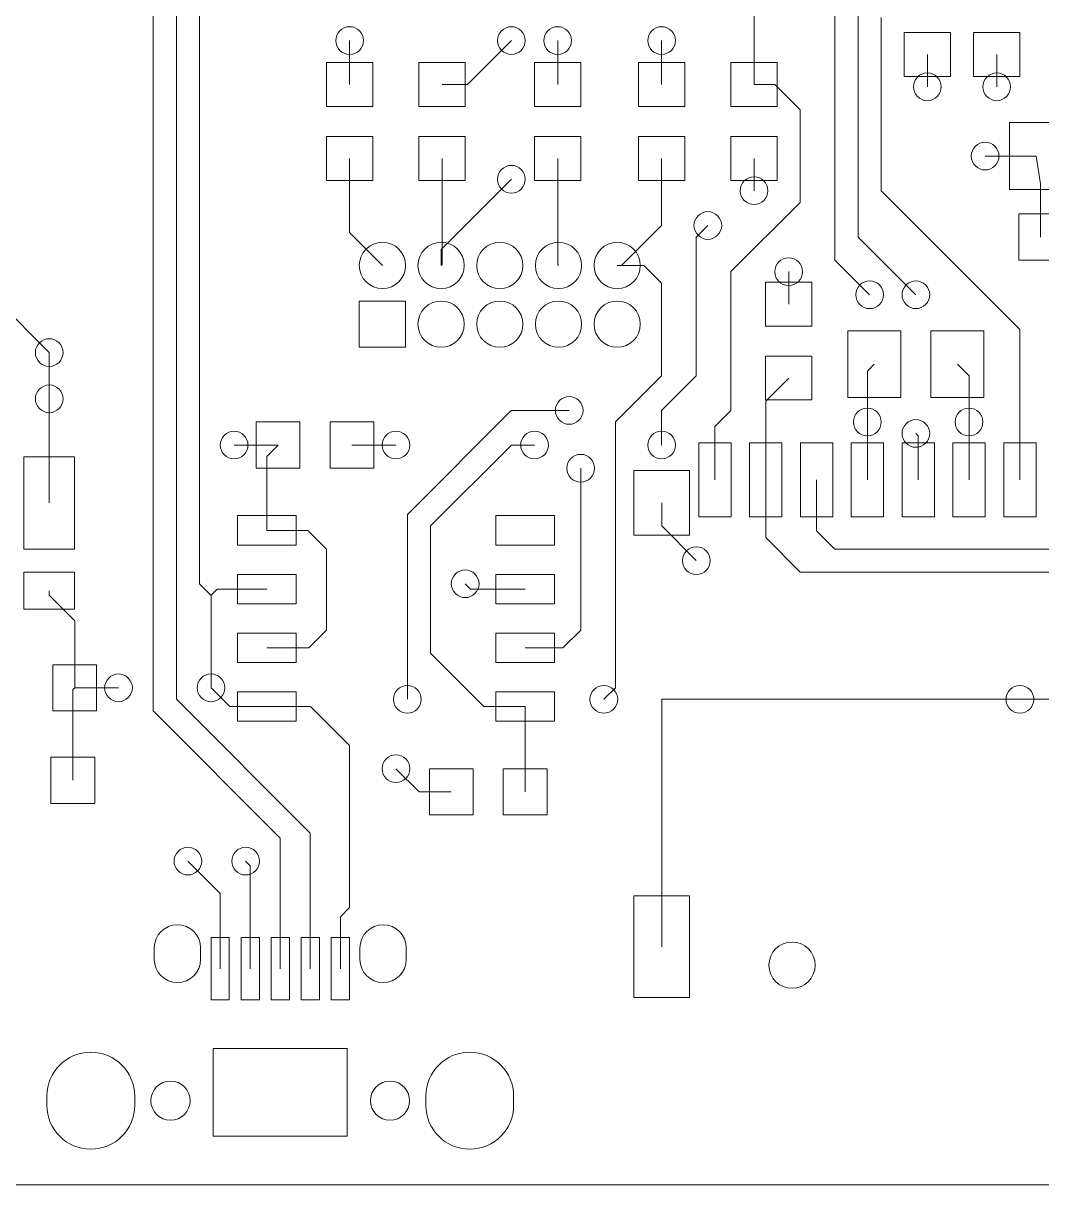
# Model space of a CAD drawing. Header units: millimetres. Extents: x 51948 to 52048, y 44936 to 45059.
# Drawn here: x 51989.82 to 52011.86, y 44935.82 to 44960.94 of the extents above; entities that cross this region are included whole.
import ezdxf

# ---------------------------------------------------------------- set-up
doc = ezdxf.new("R2010")
doc.units = ezdxf.units.MM
doc.layers.get('0').update_dxf_attribs({"linetype": 'CONTINUOUS', "lineweight": 0})

msp = doc.modelspace()

# ---------------------------------------------------------------- linework, layer by layer
for p, q in [((51993.62968, 44948.819), (51993.62968, 44969.3168)), ((51993.13184, 44946.31964), (51993.13184, 44966.3196)), ((51992.63146, 44946.06818), (51992.63146, 44966.06814)), ((52007.38124, 44964.32062), (52007.38124, 44955.81924)), ((52007.88416, 44956.31708), (52007.88416, 44963.40368)), ((52005.63118, 44959.61908), (52005.63118, 44962.07018)), ((52008.382, 44957.32038), (52008.382, 44961.06942)), ((52009.8806, 44960.7443), (52008.87984, 44960.7443)), ((52008.87984, 44960.7443), (52008.87984, 44959.79434)), ((52009.8806, 44959.79434), (52009.8806, 44960.7443)), ((52011.38174, 44960.7443), (52010.38098, 44960.7443)), ((52010.38098, 44960.7443), (52010.38098, 44959.79434)), ((52011.38174, 44959.79434), (52011.38174, 44960.7443)), ((51996.88088, 44959.61908), (51996.88088, 44960.56904)), ((51999.43104, 44959.61908), (52000.381, 44960.56904)), ((52001.38176, 44959.61908), (52001.38176, 44960.56904)), ((52003.62966, 44959.61908), (52003.62966, 44960.56904)), ((52009.38022, 44960.26932), (52009.38022, 44959.56828)), ((52010.88136, 44960.26932), (52010.88136, 44959.56828)), ((51997.38126, 44960.09406), (51996.3805, 44960.09406)), ((51996.3805, 44960.09406), (51996.3805, 44959.1441)), ((51997.38126, 44959.1441), (51997.38126, 44960.09406)), ((51999.38024, 44960.09406), (51998.37948, 44960.09406)), ((51998.37948, 44960.09406), (51998.37948, 44959.1441)), ((51999.38024, 44959.1441), (51999.38024, 44960.09406)), ((52001.88214, 44960.09406), (52000.88138, 44960.09406)), ((52000.88138, 44960.09406), (52000.88138, 44959.1441)), ((52001.88214, 44959.1441), (52001.88214, 44960.09406)), ((52004.13004, 44960.09406), (52003.12928, 44960.09406)), ((52003.12928, 44960.09406), (52003.12928, 44959.1441)), ((52004.13004, 44959.1441), (52004.13004, 44960.09406)), ((52006.13156, 44960.09406), (52005.1308, 44960.09406)), ((52005.1308, 44960.09406), (52005.1308, 44959.1441)), ((52006.13156, 44959.1441), (52006.13156, 44960.09406)), ((52008.87984, 44959.79434), (52009.8806, 44959.79434)), ((52010.38098, 44959.79434), (52011.38174, 44959.79434)), ((51998.87986, 44959.61908), (51999.43104, 44959.61908)), ((52006.08076, 44959.61908), (52005.63118, 44959.61908)), ((52006.6294, 44959.07044), (52006.08076, 44959.61908)), ((51996.3805, 44959.1441), (51997.38126, 44959.1441)), ((51998.37948, 44959.1441), (51999.38024, 44959.1441)), ((52000.88138, 44959.1441), (52001.88214, 44959.1441)), ((52003.12928, 44959.1441), (52004.13004, 44959.1441)), ((52005.1308, 44959.1441), (52006.13156, 44959.1441)), ((52006.6294, 44957.06892), (52006.6294, 44959.07044)), ((52012.3063, 44958.79358), (52011.15822, 44958.79358)), ((52011.15822, 44958.79358), (52011.15822, 44957.34578)), ((51997.38126, 44958.49386), (51996.3805, 44958.49386)), ((51996.3805, 44958.49386), (51996.3805, 44957.5439)), ((51997.38126, 44957.5439), (51997.38126, 44958.49386)), ((51999.38024, 44958.49386), (51998.37948, 44958.49386)), ((51998.37948, 44958.49386), (51998.37948, 44957.5439)), ((51999.38024, 44957.5439), (51999.38024, 44958.49386)), ((52001.88214, 44958.49386), (52000.88138, 44958.49386)), ((52000.88138, 44958.49386), (52000.88138, 44957.5439)), ((52001.88214, 44957.5439), (52001.88214, 44958.49386)), ((52004.13004, 44958.49386), (52003.12928, 44958.49386)), ((52003.12928, 44958.49386), (52003.12928, 44957.5439)), ((52004.13004, 44957.5439), (52004.13004, 44958.49386)), ((52006.13156, 44958.49386), (52005.1308, 44958.49386)), ((52005.1308, 44958.49386), (52005.1308, 44957.5439)), ((52006.13156, 44957.5439), (52006.13156, 44958.49386)), ((51996.88088, 44958.01888), (51996.88088, 44956.4136)), ((51998.87986, 44958.01888), (51998.87986, 44955.72526)), ((52001.38176, 44958.01888), (52001.38176, 44955.72272)), ((52003.62966, 44956.56854), (52003.62966, 44958.01888)), ((52005.63118, 44958.01888), (52005.63118, 44957.32038)), ((52010.6299, 44958.06968), (52011.73226, 44958.06968)), ((52011.83132, 44957.47024), (52011.73226, 44958.06968)), ((51996.3805, 44957.5439), (51997.38126, 44957.5439)), ((51998.37948, 44957.5439), (51999.38024, 44957.5439)), ((51998.85954, 44956.04784), (52000.381, 44957.5693)), ((52000.88138, 44957.5439), (52001.88214, 44957.5439)), ((52003.12928, 44957.5439), (52004.13004, 44957.5439)), ((52005.1308, 44957.5439), (52006.13156, 44957.5439)), ((52011.83132, 44956.31962), (52011.83132, 44957.47024)), ((52011.38174, 44954.32064), (52008.382, 44957.32038)), ((52011.15822, 44957.34578), (52012.3063, 44957.34578)), ((52005.1308, 44955.57032), (52006.6294, 44957.06892)), ((52011.35634, 44956.82), (52011.35634, 44955.81924)), ((52012.3063, 44956.82), (52011.35634, 44956.82)), ((51996.88088, 44956.4136), (51997.58954, 44955.70494)), ((52002.76606, 44955.70494), (52003.62966, 44956.56854)), ((52004.3815, 44956.31962), (52004.63042, 44956.56854)), ((52004.3815, 44953.31988), (52004.3815, 44956.31962)), ((52009.1313, 44955.06994), (52007.88416, 44956.31708)), ((51998.85954, 44955.70494), (51998.85954, 44956.04784)), ((51998.87986, 44955.72526), (51998.85954, 44955.70494)), ((52001.38176, 44955.72272), (52001.39954, 44955.70494)), ((52002.66954, 44955.70494), (52002.76606, 44955.70494)), ((52003.24612, 44955.70494), (52002.66954, 44955.70494)), ((52003.62966, 44955.3214), (52003.24612, 44955.70494)), ((52007.38124, 44955.81924), (52008.13054, 44955.06994)), ((52011.35634, 44955.81924), (52012.3063, 44955.81924)), ((51990.38102, 44953.82026), (51988.63096, 44955.57032)), ((52005.1308, 44952.56804), (52005.1308, 44955.57032)), ((52006.38048, 44954.86928), (52006.38048, 44955.57032)), ((52003.62966, 44953.31988), (52003.62966, 44955.3214)), ((52006.88086, 44955.34426), (52005.8801, 44955.34426)), ((52005.8801, 44955.34426), (52005.8801, 44954.3943)), ((52006.88086, 44954.3943), (52006.88086, 44955.34426)), ((51997.08916, 44954.93532), (51997.08916, 44953.93456)), ((51998.08992, 44954.93532), (51997.08916, 44954.93532)), ((51998.08992, 44953.93456), (51998.08992, 44954.93532)), ((52005.8801, 44954.3943), (52006.88086, 44954.3943)), ((52007.6581, 44954.2927), (52007.6581, 44952.8449)), ((52008.80618, 44954.2927), (52007.6581, 44954.2927)), ((52008.80618, 44952.8449), (52008.80618, 44954.2927)), ((52009.45642, 44954.2927), (52009.45642, 44952.8449)), ((52010.6045, 44954.2927), (52009.45642, 44954.2927)), ((52010.6045, 44952.8449), (52010.6045, 44954.2927)), ((52011.38174, 44954.32064), (52011.38174, 44951.06944)), ((51997.08916, 44953.93456), (51998.08992, 44953.93456)), ((51990.38102, 44952.8195), (51990.38102, 44953.82026)), ((52006.88086, 44953.74406), (52005.8801, 44953.74406)), ((52005.8801, 44953.74406), (52005.8801, 44952.7941)), ((52006.88086, 44952.7941), (52006.88086, 44953.74406)), ((52008.08228, 44953.41894), (52008.23214, 44953.5688)), ((52008.08228, 44952.31912), (52008.08228, 44953.41894)), ((52010.28192, 44953.31734), (52010.03046, 44953.5688)), ((52002.63144, 44952.32166), (52003.62966, 44953.31988)), ((52003.62966, 44952.56804), (52004.3815, 44953.31988)), ((52005.88264, 44952.77124), (52006.38048, 44953.26908)), ((52010.28192, 44952.31912), (52010.28192, 44953.31734)), ((51990.38102, 44950.56906), (51990.38102, 44952.8195)), ((52005.8801, 44952.7941), (52006.88086, 44952.7941)), ((52005.88264, 44951.06944), (52005.88264, 44952.77124)), ((52007.6581, 44952.8449), (52008.80618, 44952.8449)), ((52009.45642, 44952.8449), (52010.6045, 44952.8449)), ((51998.13056, 44950.32014), (52000.37846, 44952.56804)), ((52000.37846, 44952.56804), (52001.63068, 44952.56804)), ((52003.62966, 44951.81874), (52003.62966, 44952.56804)), ((52004.78282, 44952.22006), (52005.1308, 44952.56804)), ((51995.80646, 44952.31912), (51994.8565, 44952.31912)), ((51994.8565, 44952.31912), (51994.8565, 44951.31836)), ((51995.80646, 44951.31836), (51995.80646, 44952.31912)), ((51997.40666, 44952.31912), (51996.4567, 44952.31912)), ((51996.4567, 44952.31912), (51996.4567, 44951.31836)), ((51997.40666, 44951.31836), (51997.40666, 44952.31912)), ((52002.63144, 44946.56856), (52002.63144, 44952.32166)), ((52004.78282, 44951.06944), (52004.78282, 44952.22006)), ((52008.08228, 44951.06944), (52008.08228, 44952.31912)), ((52010.28192, 44951.06944), (52010.28192, 44952.31912)), ((52004.4323, 44951.86954), (52004.4323, 44950.26934)), ((52005.13334, 44951.86954), (52004.4323, 44951.86954)), ((52005.13334, 44950.26934), (52005.13334, 44951.86954)), ((52005.53212, 44951.86954), (52005.53212, 44950.26934)), ((52006.23316, 44951.86954), (52005.53212, 44951.86954)), ((52006.23316, 44950.26934), (52006.23316, 44951.86954)), ((52006.63194, 44951.86954), (52006.63194, 44950.26934)), ((52007.33298, 44951.86954), (52006.63194, 44951.86954)), ((52007.33298, 44950.26934), (52007.33298, 44951.86954)), ((52007.73176, 44951.86954), (52007.73176, 44950.26934)), ((52008.4328, 44951.86954), (52007.73176, 44951.86954)), ((52008.4328, 44950.26934), (52008.4328, 44951.86954)), ((52008.83158, 44951.86954), (52008.83158, 44950.26934)), ((52009.53262, 44951.86954), (52008.83158, 44951.86954)), ((52009.1821, 44952.0194), (52009.1313, 44952.0702)), ((52009.1821, 44951.06944), (52009.1821, 44952.0194)), ((52009.53262, 44950.26934), (52009.53262, 44951.86954)), ((52009.9314, 44951.86954), (52009.9314, 44950.26934)), ((52010.63244, 44951.86954), (52009.9314, 44951.86954)), ((52010.63244, 44950.26934), (52010.63244, 44951.86954)), ((52011.03122, 44951.86954), (52011.03122, 44950.26934)), ((52011.73226, 44951.86954), (52011.03122, 44951.86954)), ((52011.73226, 44950.26934), (52011.73226, 44951.86954)), ((51994.38152, 44951.81874), (51995.33148, 44951.81874)), ((51995.08764, 44951.5749), (51995.33148, 44951.81874)), ((51996.93168, 44951.81874), (51997.88164, 44951.81874)), ((51998.63094, 44950.06868), (52000.381, 44951.81874)), ((52000.381, 44951.81874), (52000.88138, 44951.81874)), ((51990.92966, 44951.56728), (51989.83238, 44951.56728)), ((51989.83238, 44951.56728), (51989.83238, 44949.57084)), ((51990.92966, 44949.57084), (51990.92966, 44951.56728)), ((51995.08764, 44949.9747), (51995.08764, 44951.5749)), ((51994.8565, 44951.31836), (51995.80646, 44951.31836)), ((51996.4567, 44951.31836), (51997.40666, 44951.31836)), ((52001.8796, 44947.81824), (52001.8796, 44951.31836)), ((52003.03276, 44951.26756), (52003.03276, 44949.87056)), ((52004.23164, 44951.26756), (52003.03276, 44951.26756)), ((52004.23164, 44949.87056), (52004.23164, 44951.26756)), ((52005.88264, 44951.06944), (52005.88264, 44949.81722)), ((52006.98246, 44951.06944), (52006.98246, 44949.96708)), ((52003.6322, 44950.56906), (52003.6322, 44950.06868)), ((51995.72264, 44950.2922), (51994.45264, 44950.2922)), ((51994.45264, 44950.2922), (51994.45264, 44949.6572)), ((51995.72264, 44949.6572), (51995.72264, 44950.2922)), ((51998.13056, 44946.31964), (51998.13056, 44950.32014)), ((52001.31064, 44950.2922), (52000.04064, 44950.2922)), ((52000.04064, 44950.2922), (52000.04064, 44949.6572)), ((52001.31064, 44949.6572), (52001.31064, 44950.2922)), ((52004.4323, 44950.26934), (52005.13334, 44950.26934)), ((52005.53212, 44950.26934), (52006.23316, 44950.26934)), ((52006.63194, 44950.26934), (52007.33298, 44950.26934)), ((52007.73176, 44950.26934), (52008.4328, 44950.26934)), ((52008.83158, 44950.26934), (52009.53262, 44950.26934)), ((52009.9314, 44950.26934), (52010.63244, 44950.26934)), ((52011.03122, 44950.26934), (52011.73226, 44950.26934)), ((51995.08764, 44949.9747), (51995.9741, 44949.9747)), ((51995.9741, 44949.9747), (51996.3805, 44949.5683)), ((51998.63094, 44947.31786), (51998.63094, 44950.06868)), ((52003.03276, 44949.87056), (52004.23164, 44949.87056)), ((52003.6322, 44950.06868), (52004.3815, 44949.31938)), ((52006.98246, 44949.96708), (52007.38124, 44949.5683)), ((51994.45264, 44949.6572), (51995.72264, 44949.6572)), ((52000.04064, 44949.6572), (52001.31064, 44949.6572)), ((52005.88264, 44949.81722), (52006.6294, 44949.07046)), ((51989.83238, 44949.57084), (51990.92966, 44949.57084)), ((51996.3805, 44949.5683), (51996.3805, 44947.81824)), ((52007.38124, 44949.5683), (52014.13002, 44949.5683)), ((51990.92966, 44949.06792), (51989.83238, 44949.06792)), ((51989.83238, 44949.06792), (51989.83238, 44948.27036)), ((51990.92966, 44948.27036), (51990.92966, 44949.06792)), ((51995.72264, 44949.0222), (51994.45264, 44949.0222)), ((51994.45264, 44949.0222), (51994.45264, 44948.3872)), ((51995.72264, 44948.3872), (51995.72264, 44949.0222)), ((52001.31064, 44949.0222), (52000.04064, 44949.0222)), ((52000.04064, 44949.0222), (52000.04064, 44948.3872)), ((52001.31064, 44948.3872), (52001.31064, 44949.0222)), ((52006.6294, 44949.07046), (52014.38402, 44949.07046)), ((51990.38102, 44948.66914), (51990.38102, 44948.57008)), ((51993.8786, 44948.57008), (51993.62968, 44948.819)), ((51993.88114, 44948.57008), (51994.01576, 44948.7047)), ((51994.01576, 44948.7047), (51995.08764, 44948.7047)), ((51999.49454, 44948.7047), (51999.38024, 44948.819)), ((52000.67564, 44948.7047), (51999.49454, 44948.7047)), ((51990.38102, 44948.57008), (51990.9322, 44948.0189)), ((51993.88114, 44948.57008), (51993.8786, 44948.57008)), ((51993.88114, 44946.56856), (51993.88114, 44948.57008)), ((51994.45264, 44948.3872), (51995.72264, 44948.3872)), ((52000.04064, 44948.3872), (52001.31064, 44948.3872)), ((51989.83238, 44948.27036), (51990.92966, 44948.27036)), ((51990.9322, 44948.0189), (51990.9322, 44946.56856)), ((51995.72264, 44947.7522), (51994.45264, 44947.7522)), ((51994.45264, 44947.7522), (51994.45264, 44947.1172)), ((51995.72264, 44947.1172), (51995.72264, 44947.7522)), ((51996.3805, 44947.81824), (51995.99696, 44947.4347)), ((52001.31064, 44947.7522), (52000.04064, 44947.7522)), ((52000.04064, 44947.7522), (52000.04064, 44947.1172)), ((52001.31064, 44947.1172), (52001.31064, 44947.7522)), ((52001.49606, 44947.4347), (52001.8796, 44947.81824)), ((51995.99696, 44947.4347), (51995.08764, 44947.4347)), ((52000.67564, 44947.4347), (52001.49606, 44947.4347)), ((51990.45722, 44947.06894), (51990.45722, 44946.06818)), ((51991.40718, 44947.06894), (51990.45722, 44947.06894)), ((51991.40718, 44946.06818), (51991.40718, 44947.06894)), ((51994.45264, 44947.1172), (51995.72264, 44947.1172)), ((51999.7841, 44946.1647), (51998.63094, 44947.31786)), ((52000.04064, 44947.1172), (52001.31064, 44947.1172)), ((51990.8941, 44946.53046), (51990.9322, 44946.56856)), ((51991.87962, 44946.56856), (51990.9322, 44946.56856)), ((51994.285, 44946.1647), (51993.88114, 44946.56856)), ((52002.38252, 44946.31964), (52002.63144, 44946.56856)), ((51990.8941, 44944.56958), (51990.8941, 44946.53046)), ((51996.02998, 44943.4215), (51993.13184, 44946.31964)), ((51995.72264, 44946.4822), (51994.45264, 44946.4822)), ((51994.45264, 44946.4822), (51994.45264, 44945.8472)), ((51995.72264, 44945.8472), (51995.72264, 44946.4822)), ((52001.31064, 44946.4822), (52000.04064, 44946.4822)), ((52000.04064, 44946.4822), (52000.04064, 44945.8472)), ((52001.31064, 44945.8472), (52001.31064, 44946.4822)), ((52002.37998, 44946.31964), (52002.38252, 44946.31964)), ((52003.6322, 44946.31964), (52003.6322, 44940.96786)), ((52011.38174, 44946.31964), (52003.6322, 44946.31964)), ((52018.23212, 44946.31964), (52011.38174, 44946.31964)), ((51990.45722, 44946.06818), (51991.40718, 44946.06818)), ((51995.37974, 44943.3199), (51992.63146, 44946.06818)), ((51995.08764, 44946.1647), (51994.285, 44946.1647)), ((51996.03506, 44946.1647), (51995.08764, 44946.1647)), ((51996.03506, 44946.1647), (51996.88088, 44945.31888)), ((51999.7841, 44946.1647), (52000.67564, 44946.1647)), ((52000.68072, 44946.15962), (52000.67564, 44946.1647)), ((52000.68072, 44944.31812), (52000.68072, 44946.15962)), ((51994.45264, 44945.8472), (51995.72264, 44945.8472)), ((52000.04064, 44945.8472), (52001.31064, 44945.8472)), ((51996.88088, 44945.31888), (51996.88088, 44941.81876)), ((51990.41912, 44945.06996), (51990.41912, 44944.0692)), ((51991.36908, 44945.06996), (51990.41912, 44945.06996)), ((51991.36908, 44944.0692), (51991.36908, 44945.06996)), ((51998.38202, 44944.31812), (51997.88164, 44944.8185)), ((51998.60554, 44944.8185), (51998.60554, 44943.81774)), ((51999.5555, 44944.8185), (51998.60554, 44944.8185)), ((51999.5555, 44943.81774), (51999.5555, 44944.8185)), ((52000.20574, 44944.8185), (52000.20574, 44943.81774)), ((52001.1557, 44944.8185), (52000.20574, 44944.8185)), ((52001.1557, 44943.81774), (52001.1557, 44944.8185)), ((51999.08052, 44944.31812), (51998.38202, 44944.31812)), ((51990.41912, 44944.0692), (51991.36908, 44944.0692)), ((51998.60554, 44943.81774), (51999.5555, 44943.81774)), ((52000.20574, 44943.81774), (52001.1557, 44943.81774)), ((51995.37974, 44940.49288), (51995.37974, 44943.3199)), ((51996.02998, 44940.49288), (51996.02998, 44943.4215)), ((51994.07926, 44942.12102), (51993.38076, 44942.81952)), ((51994.7295, 44942.72046), (51994.63044, 44942.81952)), ((51994.7295, 44940.49288), (51994.7295, 44942.72046)), ((51994.07926, 44940.49288), (51994.07926, 44942.12102)), ((52003.03276, 44942.06768), (52003.03276, 44939.86804)), ((52004.23164, 44942.06768), (52003.03276, 44942.06768)), ((52004.23164, 44939.86804), (52004.23164, 44942.06768)), ((51996.68022, 44941.6181), (51996.88088, 44941.81876)), ((51996.68022, 44940.49288), (51996.68022, 44941.6181)), ((51993.88114, 44941.16598), (51993.88114, 44939.81978)), ((51994.27738, 44941.16598), (51993.88114, 44941.16598)), ((51994.27738, 44939.81978), (51994.27738, 44941.16598)), ((51994.53138, 44941.16598), (51994.53138, 44939.81978)), ((51994.92762, 44941.16598), (51994.53138, 44941.16598)), ((51994.92762, 44939.81978), (51994.92762, 44941.16598)), ((51995.18162, 44941.16598), (51995.18162, 44939.81978)), ((51995.57786, 44941.16598), (51995.18162, 44941.16598)), ((51995.57786, 44939.81978), (51995.57786, 44941.16598)), ((51995.83186, 44941.16598), (51995.83186, 44939.81978)), ((51996.2281, 44941.16598), (51995.83186, 44941.16598)), ((51996.2281, 44939.81978), (51996.2281, 44941.16598)), ((51996.4821, 44941.16598), (51996.4821, 44939.81978)), ((51996.87834, 44941.16598), (51996.4821, 44941.16598)), ((51996.87834, 44939.81978), (51996.87834, 44941.16598)), ((51992.65432, 44940.94246), (51992.65432, 44940.69354)), ((51993.65508, 44940.94246), (51993.65508, 44940.69354)), ((51997.1044, 44940.94246), (51997.1044, 44940.69354)), ((51998.10516, 44940.94246), (51998.10516, 44940.69354)), ((51993.88114, 44939.81978), (51994.27738, 44939.81978)), ((51994.53138, 44939.81978), (51994.92762, 44939.81978)), ((51995.18162, 44939.81978), (51995.57786, 44939.81978)), ((51995.83186, 44939.81978), (51996.2281, 44939.81978)), ((51996.4821, 44939.81978), (51996.87834, 44939.81978)), ((52003.03276, 44939.86804), (52004.23164, 44939.86804)), ((51993.9294, 44938.76822), (51993.9294, 44936.8683)), ((51996.83008, 44938.76822), (51993.9294, 44938.76822)), ((51996.83008, 44936.8683), (51996.83008, 44938.76822)), ((51990.33022, 44937.73698), (51990.33022, 44937.53886)), ((51992.23014, 44937.73698), (51992.23014, 44937.53886)), ((51998.52934, 44937.73698), (51998.52934, 44937.53886)), ((52000.42926, 44937.73698), (52000.42926, 44937.53886)), ((51993.9294, 44936.8683), (51996.83008, 44936.8683)), ((52048.13046, 44935.81928), (51948.13066, 44935.81928))]:
    msp.add_line(p, q)
for centre, radius in [((51996.88088, 44960.56904), 0.29972), ((52000.381, 44960.56904), 0.29972), ((52001.38176, 44960.56904), 0.29972), ((52003.62966, 44960.56904), 0.29972), ((52009.38022, 44959.56828), 0.29972), ((52010.88136, 44959.56828), 0.29972), ((52010.6299, 44958.06968), 0.29972), ((52000.381, 44957.5693), 0.29972), ((52005.63118, 44957.32038), 0.29972), ((52004.63042, 44956.56854), 0.29972), ((51997.58954, 44955.70494), 0.50038), ((51998.85954, 44955.70494), 0.50038), ((52000.12954, 44955.70494), 0.50038), ((52001.39954, 44955.70494), 0.50038), ((52002.66954, 44955.70494), 0.50038), ((52006.38048, 44955.57032), 0.29972), ((52008.13054, 44955.06994), 0.29972), ((52009.1313, 44955.06994), 0.29972), ((51998.85954, 44954.43494), 0.50038), ((52000.12954, 44954.43494), 0.50038), ((52001.39954, 44954.43494), 0.50038), ((52002.66954, 44954.43494), 0.50038), ((51990.38102, 44953.82026), 0.29972), ((51990.38102, 44952.8195), 0.29972), ((52001.63068, 44952.56804), 0.29972), ((52008.08228, 44952.31912), 0.29972), ((52010.28192, 44952.31912), 0.29972), ((52009.1313, 44952.0702), 0.29972), ((51994.38152, 44951.81874), 0.29972), ((51997.88164, 44951.81874), 0.29972), ((52000.88138, 44951.81874), 0.29972), ((52003.62966, 44951.81874), 0.29972), ((52001.8796, 44951.31836), 0.29972), ((52004.3815, 44949.31938), 0.29972), ((51999.38024, 44948.819), 0.29972), ((51991.87962, 44946.56856), 0.29972), ((51993.88114, 44946.56856), 0.29972), ((51998.13056, 44946.31964), 0.29972), ((52002.37998, 44946.31964), 0.29972), ((52011.38174, 44946.31964), 0.29972), ((51997.88164, 44944.8185), 0.29972), ((51993.38076, 44942.81952), 0.29972), ((51994.63044, 44942.81952), 0.29972), ((52006.4516, 44940.56908), 0.50038), ((51993.00484, 44937.63792), 0.42418), ((51997.75464, 44937.63792), 0.42418)]:
    msp.add_circle(centre, radius)
for centre, radius, start, end in [((51993.1547, 44940.94246), 0.50038, 0, 180), ((51997.60478, 44940.94246), 0.50038, 0, 180), ((51993.1547, 44940.69354), 0.50038, 180, 360), ((51997.60478, 44940.69354), 0.50038, 180, 360), ((51991.28018, 44937.73698), 0.94996, 0, 180), ((51999.4793, 44937.73698), 0.94996, 0, 180), ((51991.28018, 44937.53886), 0.94996, 180, 360), ((51999.4793, 44937.53886), 0.94996, 180, 360)]:
    msp.add_arc(centre, radius, start, end)

doc.saveas('drawing.dxf')
